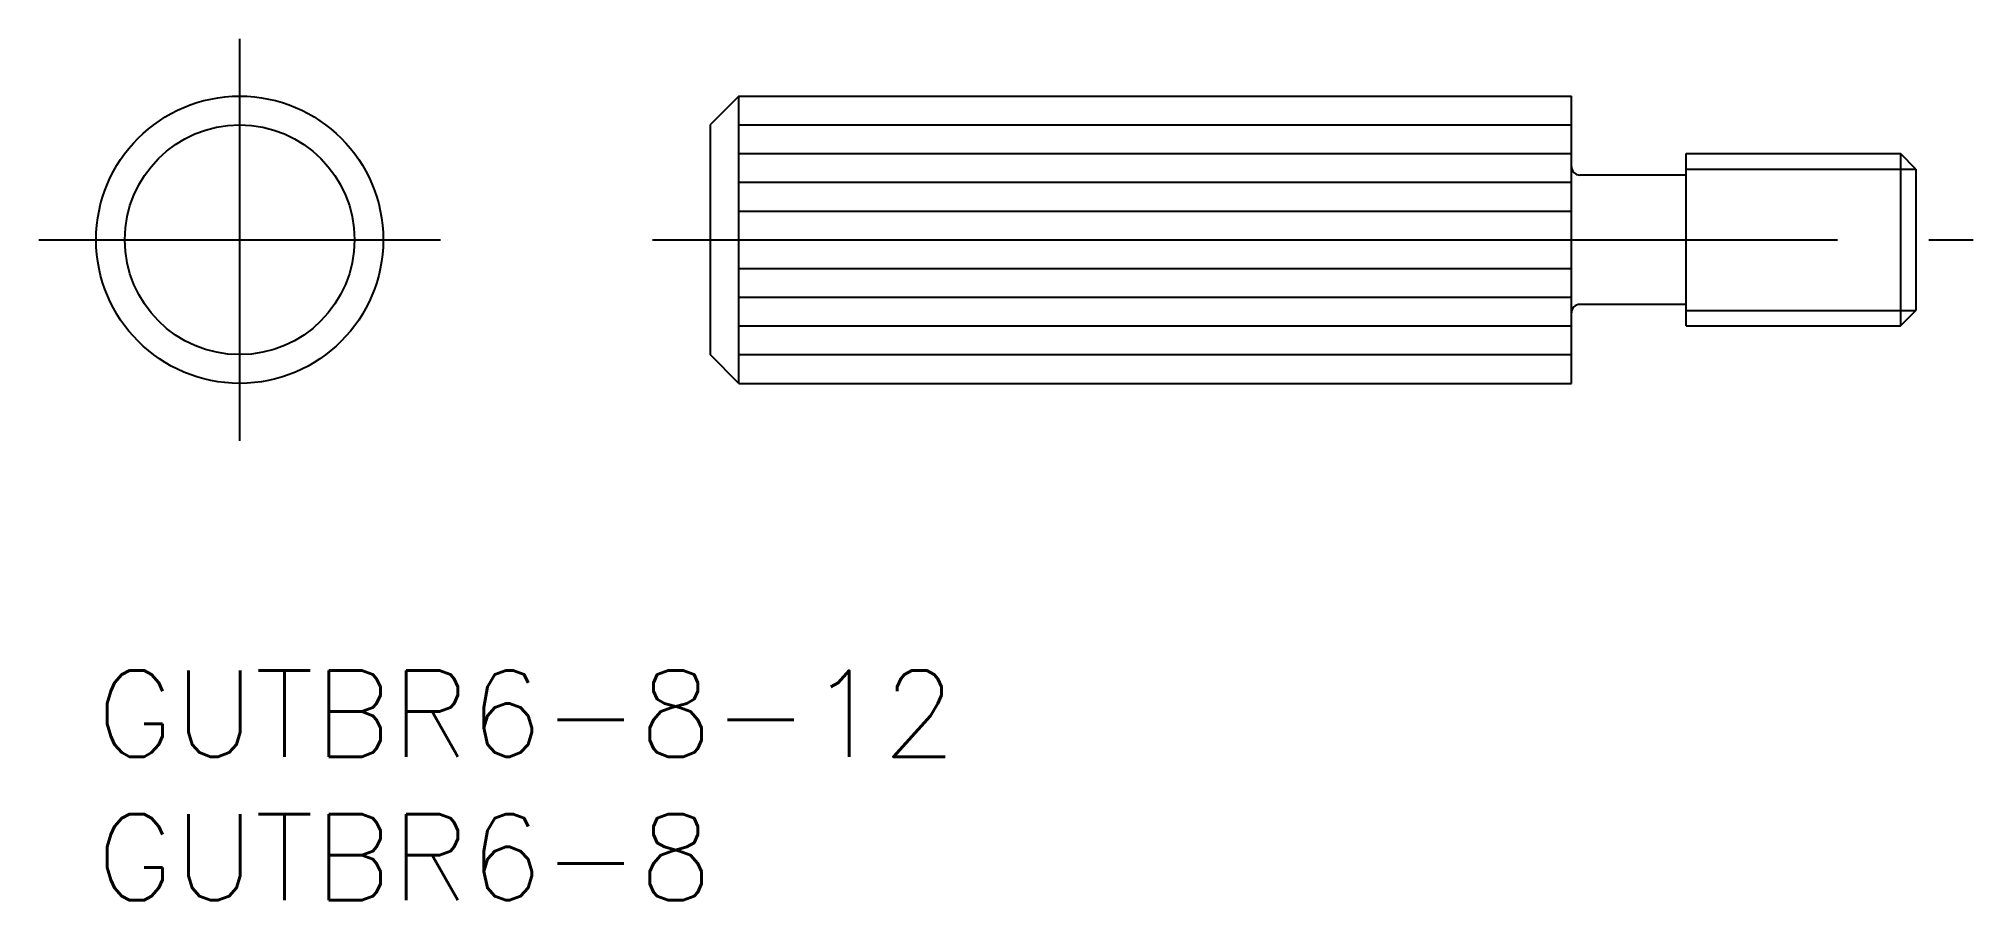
# Model space of a CAD drawing. Extents: x -2 to 65.4, y -8 to 22.
import ezdxf

# ---------------------------------------------------------------- set-up
doc = ezdxf.new("R2010")
doc.units = 0
doc.header["$LTSCALE"] = 0.5
doc.linetypes.add('CENTER', pattern=[50.8, 31.75, -6.35, 6.35, -6.35])
for name, color, linetype in [('MSM_CENTER', 1, 'CENTER'), ('MSM_CONTINUOUS', 7, 'CONTINUOUS'), ('MSM_NARROW', 5, 'CONTINUOUS'), ('MSM_PART_NUMBER', 7, 'CONTINUOUS')]:
    doc.layers.add(name, color=color, linetype=linetype)
doc.styles.get("Standard").update_dxf_attribs({"font": 'txt.shx', "height": 1, "bigfont": 'bigfont.shx'})

# ---------------------------------------------------------------- blocks, each defined once
blk = doc.blocks.new('*U2')
at = {"layer": 'MSM_PART_NUMBER'}
blk.add_text('GUTBR6-8-12', height=3, dxfattribs=at).set_placement((0, -3))
blk = doc.blocks.new('*U3')
at = {"layer": 'MSM_PART_NUMBER'}
blk.add_text('GUTBR6-8', height=3, dxfattribs=at).set_placement((0, -8))

msp = doc.modelspace()

# ---------------------------------------------------------------- linework, layer by layer
at = {"layer": 'MSM_CENTER'}
for p, q in [((5, 22), (5, 8)), ((-2, 15), (12, 15)), ((19.383, 15), (65.383, 15))]:
    msp.add_line(p, q, dxfattribs=at)
at = {"layer": 'MSM_CONTINUOUS'}
for p, q in [((22.383, 20), (21.383, 19)), ((22.383, 20), (51.383, 20)), ((22.383, 10), (22.383, 20)), ((51.383, 10), (51.383, 20)), ((21.383, 19), (21.383, 11)), ((55.383, 12), (55.383, 18)), ((55.383, 18), (62.842, 18)), ((63.383, 17.459), (62.842, 18)), ((62.842, 18), (62.842, 12)), ((55.383, 17.25), (51.683, 17.25)), ((63.383, 17.459), (63.383, 12.542)), ((55.383, 12.75), (51.683, 12.75)), ((62.842, 12), (63.383, 12.542)), ((55.383, 12), (62.842, 12)), ((22.383, 10), (21.383, 11)), ((22.383, 10), (51.383, 10))]:
    msp.add_line(p, q, dxfattribs=at)
for radius in [5, 4]:
    msp.add_circle((5, 15), radius, dxfattribs=at)
for centre, start, end in [((51.683, 17.55), 180, 270), ((51.683, 12.45), 90, 180)]:
    msp.add_arc(centre, 0.3, start, end, dxfattribs=at)
at = {"layer": 'MSM_NARROW'}
for p, q in [((22.383, 19), (51.383, 19)), ((22.383, 18), (51.383, 18)), ((22.383, 17), (51.383, 17)), ((55.383, 17.459), (63.383, 17.459)), ((22.383, 16), (51.383, 16)), ((22.383, 15), (51.383, 15)), ((22.383, 14), (51.383, 14)), ((22.383, 13), (51.383, 13)), ((55.383, 12.542), (63.383, 12.542)), ((22.383, 12), (51.383, 12)), ((22.383, 11), (51.383, 11))]:
    msp.add_line(p, q, dxfattribs=at)

# ---------------------------------------------------------------- block references
at = {"layer": 'MSM_CONTINUOUS'}
for name in ['*U2', '*U3']:
    msp.add_blockref(name, (0, 0), dxfattribs=at)

doc.saveas('drawing.dxf')
